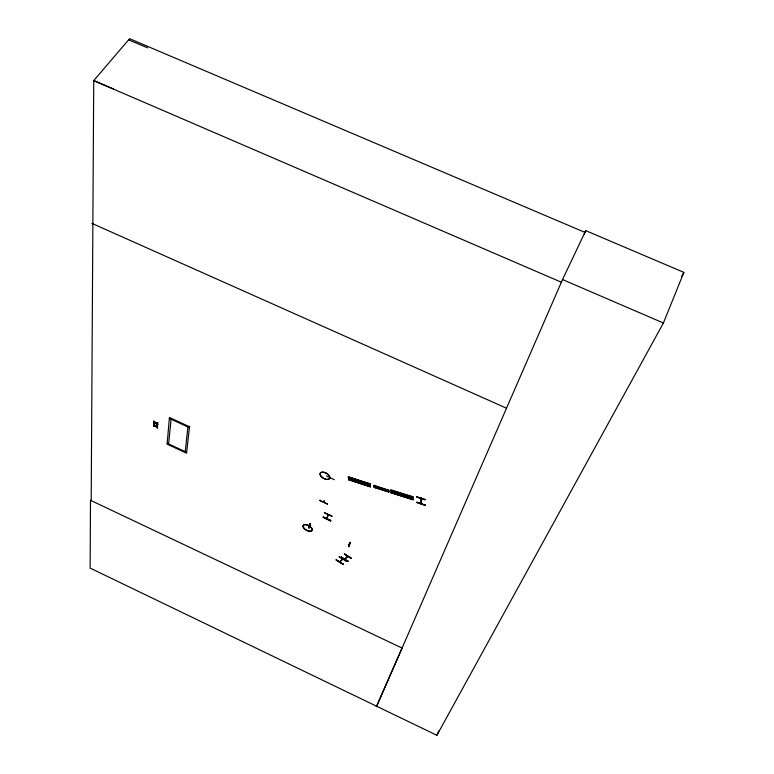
<?xml version="1.0" encoding="UTF-8"?>
<svg xmlns="http://www.w3.org/2000/svg" width="774" height="774" viewBox="0 0 774 774"><rect width="100%" height="100%" fill="white"/><g stroke="black" fill="none" stroke-linecap="round" stroke-linejoin="round"><path stroke-width="1.16" d="M421.366 497.885L421.066 503.835L421.075 497.788M420.756 498.495L421.046 499.124L421.085 498.553M376.203 706.836L402.093 648.07L90.49 500.285L90.132 568.097L436.904 735.3L663.405 323.01L683.868 272.371L585.744 230.652L562.534 279.549L376.706 706.343M425.032 505.422L425.207 504.793M425.071 499.82L416.731 496.85L425.255 499.443M348.658 546.55L349.993 542.526M350.051 542.168L348.948 546.744L350.283 542.671M328.234 514.768L327.073 518.977L326.802 518.483M323.716 501.61L324.083 501.001M323.987 501.01L323.948 502.171L324.345 501.126M330.034 478.342L330.392 478.506M157.557 427.751L155.458 426.416L153.455 426.3L153.697 425.623M155.303 425.729L153.571 424.733L153.813 424.026M157.79 424.713L155.68 423.378L153.678 423.262L153.92 422.575M155.526 422.681L153.784 421.685L154.036 420.979M157.345 428.08L157.586 427.374M156.106 426.077L157.461 426.522L157.703 425.835M157.577 425.042L157.819 424.336M156.329 423.039L157.693 423.475L157.935 422.788M168.606 443.928L171.141 418.579M185.238 451.658L187.898 426.977M189.466 426.726L186.573 453.187L167.107 444.15L169.438 417.476L189.466 426.726L189.785 426.222M348.31 476.987L370.34 484.427L348.387 477.868L370.282 484.737L370.243 484.166M348.406 477.026L370.311 483.905L348.319 476.91M348.484 479.483L370.369 486.459M370.427 486.014L348.619 479.029L348.6 479.696M370.272 484.727L348.358 477.432M370.349 486.314L348.474 479.067M370.398 486.885L348.503 479.619L370.378 486.827M374.142 485.985L388.916 490.629L374.19 485.743M374.123 485.375L388.896 490.242M374.181 486.836L374.219 487.427L388.964 492.051L389.032 491.393L374.239 486.836M374.258 487.214L389.003 491.848L374.21 487.194M390.715 490.464L412.997 497.266M390.793 492.564L413.152 499.462L413.026 499.927L390.706 492.574L413.006 499.365M390.764 492.09L413.142 498.94L413.016 499.53M412.987 497.218L390.638 490.348L413.006 497.788L413.123 496.792L390.764 489.787L390.638 490.252M413.016 498.988L390.677 492.003M425.052 505.354L416.78 502.403M370.253 484.34L370.311 483.847M374.219 485.337L374.161 485.995M388.935 491.422L374.19 486.798M310.122 523.998L308.99 528.1L310.306 523.65M309.532 526.117L310.248 526.252M332.065 516.113L324.412 512.698M326.483 475.933L334.31 479.716M327.528 504.067L319.914 500.507L320.136 499.985M319.914 500.507L327.499 504.135M328.166 515.174L327.905 514.652M330.595 520.941L330.846 520.36L328.698 519.364M420.737 503.216L421.056 502.568M339.554 561.905L342.65 559.099M330.701 520.65L323.339 516.868M340.067 561.808L339.515 561.827M342.63 559.186L339.854 562.04M345.988 561.063L339.312 556.564M345.146 559.099L344.594 559.225M347.797 556.448L344.836 559.37M436.904 735.3L438.819 730.888M584.312 233.932L585.744 230.652M323.087 517.438L330.614 520.902L323.184 517.158M421.075 498.611L421.404 498.001M421.346 502.665L421.114 503.39L420.969 502.694M416.731 502.461L425.081 505.074L416.915 502.094M348.281 561.082L347.942 561.595L341.17 557.319L341.498 556.825M344.469 553.826L351.28 558.112M343.201 563.772L342.863 564.275L336.109 560.047L336.438 559.554M327.179 518.657L327.17 517.893M327.15 518.599L327.479 517.98M327.218 518.677L327.508 518.048M681.565 276.618L683.868 272.371M331.92 516.364L324.393 512.717M189.678 427.142L189.359 427.654L169.351 418.405M153.813 421.308L155.951 422.672M153.6 424.355L155.729 425.719M425.1 499.714L416.78 497.014M327.866 514.7L326.773 518.899M339.138 556.912L346.094 560.976M347.574 556.245L347.478 556.719M344.827 558.934L347.545 556.274M351.106 558.451L344.353 554.068L351.27 558.286M348.387 544.267L349.142 544.432M155.738 423.001L157.722 423.117M155.516 426.048L157.49 426.164M153.697 422.904L155.303 423.02M153.484 425.952L155.081 426.058M348.339 477.287L370.253 484.214M128.6 39.861L147.631 47.843M585.038 232.423L129.597 38.7L93.731 80.593L91.197 500.672L90.49 500.333M113.236 88.884L93.731 80.593L561.421 282.249M562.534 279.549L663.405 323.01M91.932 223.386L506.525 408.217M167.184 443.27L186.66 452.316M310.316 526.33L309.648 526.01L310.277 526.475M155.884 426.406L157.374 427.703M156.116 423.368L157.596 424.674M310.045 523.901L308.903 528.003L310.084 523.911M336.284 559.834L343.027 564.111L336.284 559.834M341.344 557.106L348.107 561.431L341.324 557.135M320.929 476.31A5.389 2.912 28.9 0 0 329.414 478.787A5.389 2.912 28.9 0 0 324.422 472.517A5.389 2.912 28.9 0 0 320.929 476.31M320.997 476.155A5.428 2.932 28.9 0 0 329.531 478.651A5.428 2.932 28.9 0 0 324.5 472.334A5.428 2.932 28.9 0 0 320.997 476.155M303.921 528.381A5.07 2.574 28.7 0 0 311.835 530.683A5.07 2.574 28.7 0 0 306.93 524.966A5.07 2.574 28.7 0 0 303.921 528.381M303.979 528.226A5.099 2.593 28.7 0 0 311.941 530.548A5.099 2.593 28.7 0 0 307.007 524.801A5.099 2.593 28.7 0 0 303.979 528.226"/></g></svg>
